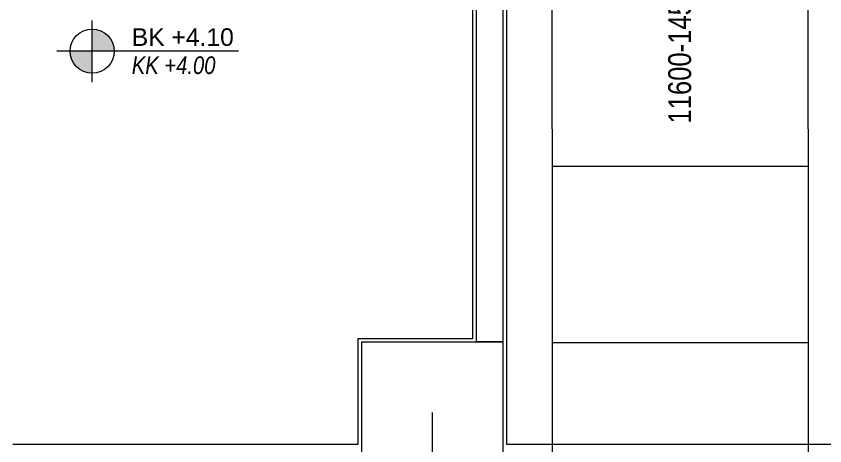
# Model space of a CAD drawing. Extents: x -1073 to 35213, y -1180 to 6950.
# Drawn here: x 10399.8 to 10858.5, y 333.5 to 577.4 of the extents above; entities that cross this region are included whole.
import ezdxf
from ezdxf.enums import TextEntityAlignment as Align

# ---------------------------------------------------------------- set-up
doc = ezdxf.new("R2010")
doc.units = 0
doc.header["$LTSCALE"] = 25
doc.layers.get('0').update_dxf_attribs({"color": 9, "lineweight": 9})
for name, color, linetype, lineweight in [('00', 9, 'Continuous', 9), ('01', 9, 'Continuous', 9), ('06D', 9, 'Continuous', 9), ('14', 9, 'Continuous', 9), ('21', 9, 'Continuous', 9), ('24', 9, 'Continuous', 9)]:
    doc.layers.add(name, color=color, linetype=linetype, lineweight=lineweight)
doc.styles.add('Arial', font='arial.ttf', dxfattribs={"height": 2.5})
doc.styles.add('MuuM_TEXT-ITALIC', font='ARIALNI.TTF')
doc.styles.add('Y200-ARIAL', font='arial.ttf', dxfattribs={"width": 0.8})

# ---------------------------------------------------------------- blocks, each defined once
blk = doc.blocks.new('p-kolon-80x80-vw')
at = {"layer": '01'}
blk.add_lwpolyline([(-40, -40), (-40, 40), (40, 40), (40, -40)], close=True, dxfattribs=at)
blk = doc.blocks.new('p-aks_vw')
at = {"layer": '24', "ltscale": 2}
blk.add_lwpolyline([(3240, 40), (3240, -257.5)], dxfattribs=at)
blk = doc.blocks.new('0_elevationtarget-p-bk')
h = blk.add_hatch(color=254)
h.paths.add_polyline_path([(2.5, 0, 0.414214), (0, 2.5), (0, 0)])
h.paths.add_polyline_path([(0, 0), (-2.5, 0, 0.414214), (0, -2.5)])
blk.add_line((0, -3.5), (0, 3.5))
blk.add_lwpolyline([(16.605, 0), (-4, 0)])
blk.add_circle((0, 0), 2.5)
at = {"style": 'Arial'}
blk.add_attdef('BITMISKOT', text='', height=2, dxfattribs=at).set_placement((4.5, 0), align=Align.BOTTOM_LEFT)
at = {"style": 'MuuM_TEXT-ITALIC'}
blk.add_attdef('FINISHINGFLOORLEVEL', text='', height=2, dxfattribs=at).set_placement((4.5, -0.592), align=Align.TOP_LEFT)
blk = doc.blocks.new('p-1.mekanik_cihaz')
at = {"ltscale": 10}
for p, q in [((3308.13, -3360.31), (3453.13, -3360.26)), ((3308.16, -3460.31), (3453.16, -3460.26))]:
    blk.add_line(p, q, dxfattribs=at)
at = {"color": 6}
blk.add_lwpolyline([(3308.21, -3570.25), (3307.51, -1721.41, 0.426168), (3258.51, -1672.41), (2963.45, -1672.41), (2963.45, -1527.41), (3258.51, -1527.41, -0.417233), (3452.51, -1721.41), (3453.21, -3570.25)], format="xyb", close=True, dxfattribs=at)
at = {"ltscale": 10}
blk.add_lwpolyline([(3452.51, -1721.41), (3453.21, -3570.25), (3308.21, -3570.25), (3307.51, -1721.41)], close=True, dxfattribs=at)
at = {"style": 'Y200-ARIAL', "width": 0.8}
blk.add_text('11600-1450x500', height=13, rotation=90, dxfattribs=at).set_placement((3386.8, -3336.08))

msp = doc.modelspace()

# ---------------------------------------------------------------- linework, layer by layer
at = {"layer": '00'}
msp.add_lwpolyline([(10645.84, 757.5), (10660.84, 757.5), (10660.84, 1012.5), (10675.84, 1012.5), (10675.84, 392.5), (10660.84, 392.5), (10660.84, 742.5), (10645.84, 742.5), (10645.84, 757.5), (10660.84, 757.5)], dxfattribs=at)
at = {"layer": '14'}
msp.add_lwpolyline([(11458.84, 1335.5), (11027.84, 1335.5), (11027.84, 1075.5), (10677.84, 1075.5), (10677.84, 1010.5), (10677.84, 1010.5), (10677.84, 394.5), (10677.84, 394.5), (10677.84, 334.5), (11393.84, 334.5), (11393.84, 394.5), (11458.84, 394.5), (11458.84, 1010.5), (11393.84, 1010.5), (11393.84, 1094.5), (11458.84, 1094.5)], close=True, dxfattribs=at)
msp.add_lwpolyline([(10397.84, 334.5), (10593.84, 334.5), (10593.84, 394.5), (10658.84, 394.5), (10658.84, 740.5), (10643.84, 740.5), (10643.84, 759.5), (10658.84, 759.5), (10658.84, 1010.5)], dxfattribs=at)

# ---------------------------------------------------------------- block references
msp.add_blockref('p-kolon-80x80-vw', (10635.84, 352.5))
at = {"layer": '06D'}
msp.add_blockref('p-1.mekanik_cihaz', (7395.84, 3852.5), dxfattribs=at)
at = {"layer": '21', "xscale": 5, "yscale": 5, "zscale": 5}
msp.add_blockref('0_elevationtarget-p-bk', (10442.9, 557.49), dxfattribs=at).add_auto_attribs({'BITMISKOT': 'BK +4.10', 'FINISHINGFLOORLEVEL': 'KK +4.00'})
at = {"layer": '24'}
msp.add_blockref('p-aks_vw', (7395.84, 312.5), dxfattribs=at)

doc.saveas('drawing.dxf')
